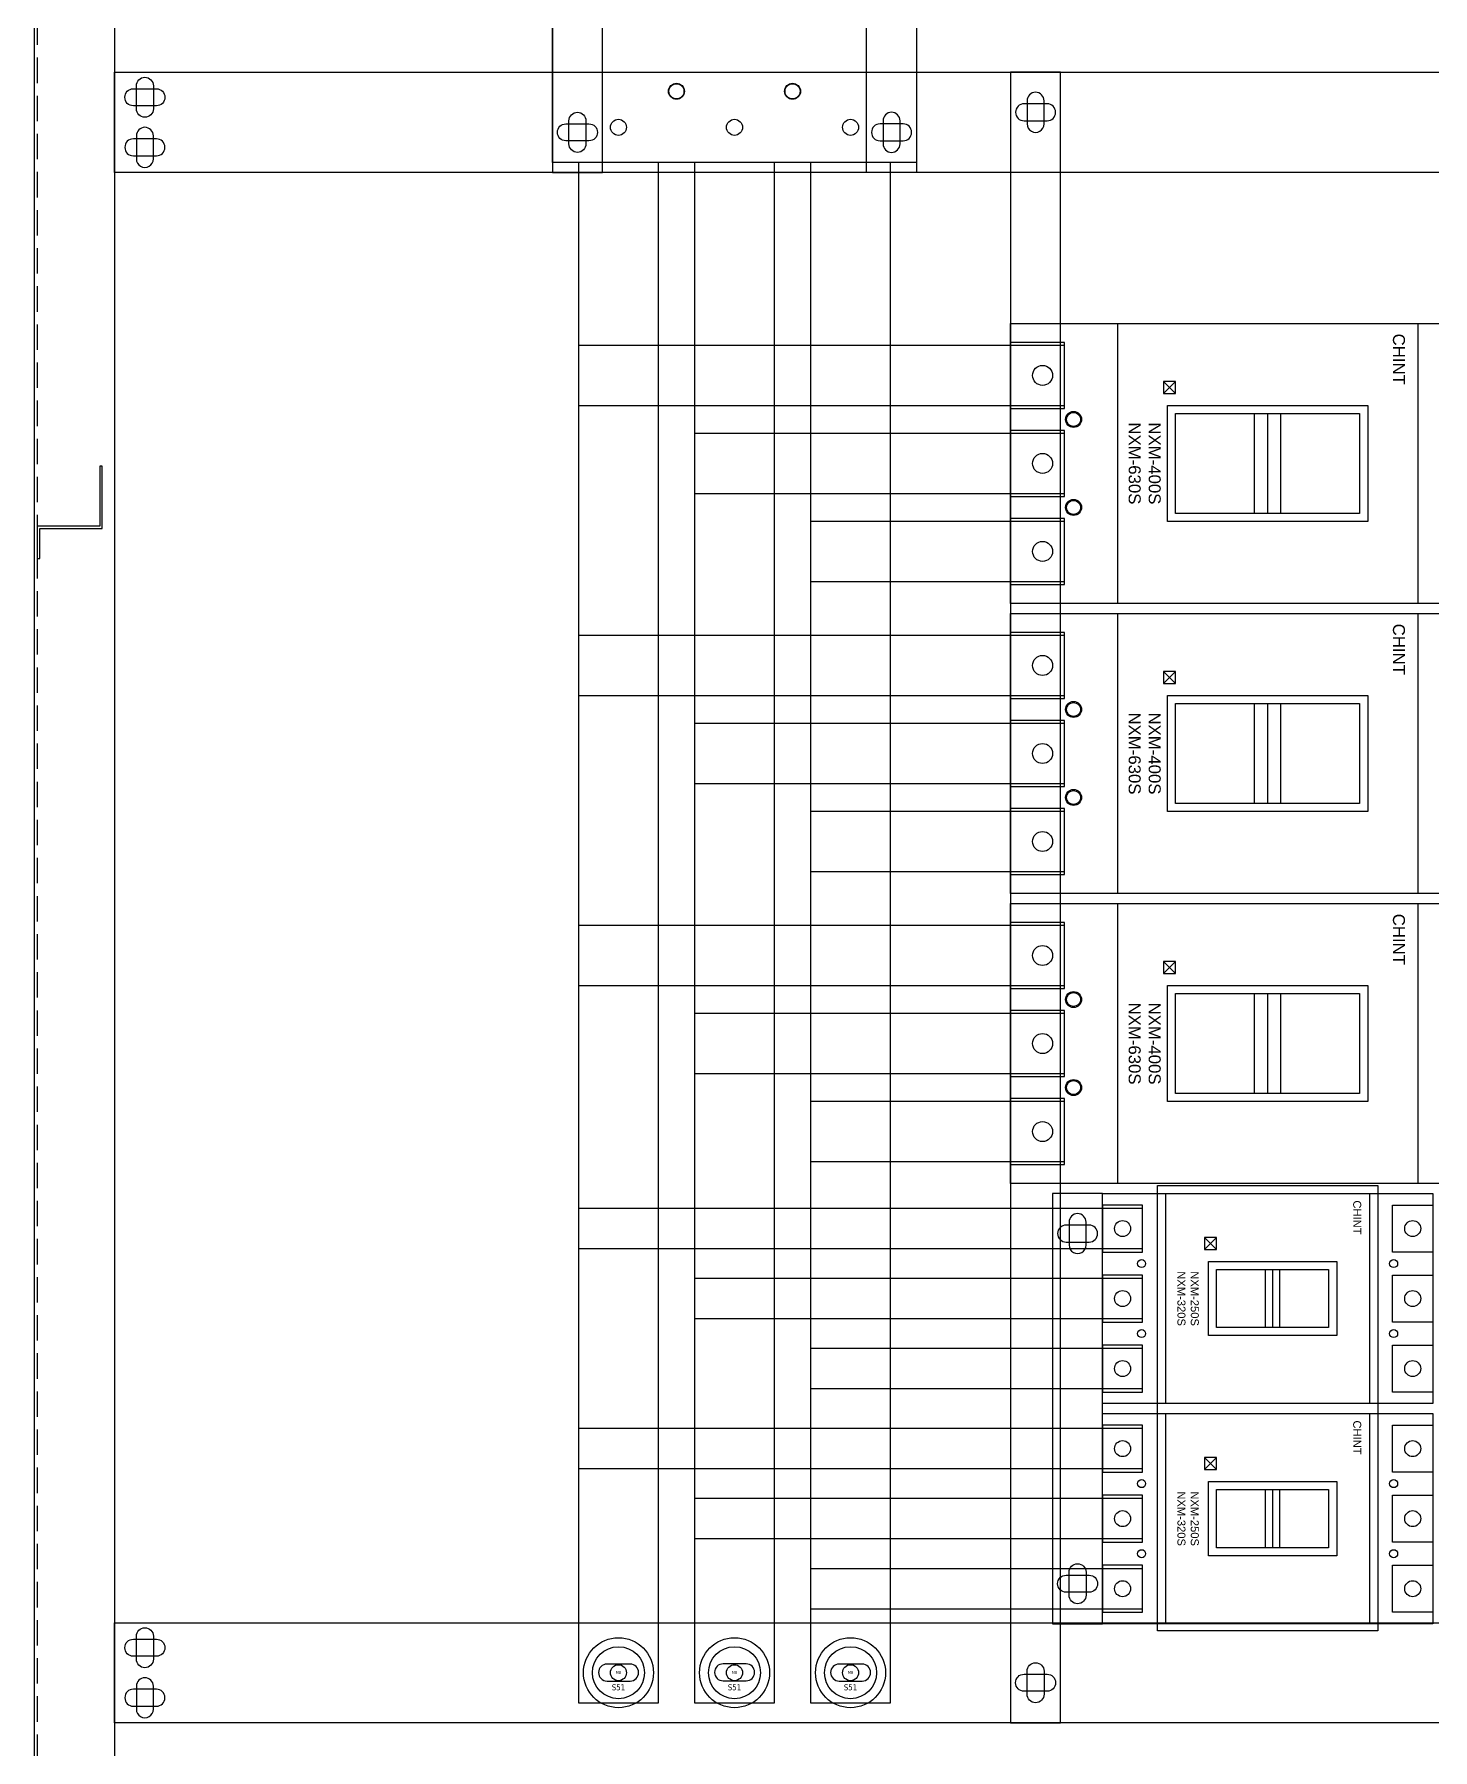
# Model space of a CAD drawing. Header units: millimetres. Extents: x 0 to 5940, y 0 to 4200.
# Drawn here: x 2689 to 3388, y 2404 to 3261 of the extents above; entities that cross this region are included whole.
import ezdxf

# ---------------------------------------------------------------- set-up
doc = ezdxf.new("R2010")
doc.units = ezdxf.units.MM
doc.linetypes.add('HIDDENX2', pattern=[19.05, 12.7, -6.35])
doc.layers.add('CNC', color=7, linetype='Continuous')
doc.styles.add('Arial', font='arial.ttf')

# ---------------------------------------------------------------- blocks, each defined once
blk = doc.blocks.new('A$C294D1861')
at = {"color": 7}
for p, q in [((118, 142), (64, 142)), ((118, 134.5), (64, 134.5)), ((118, 127), (64, 127))]:
    blk.add_line(p, q, dxfattribs=at)
for points in [[(0, 270), (182, 270), (182, 0), (0, 0)], [(64, 182), (118, 182), (118, 87), (64, 87)]]:
    blk.add_lwpolyline(points, close=True, dxfattribs=at)
at = {"color": 1}
for centre in [(33, 252.5), (33, 17.5)]:
    blk.add_circle(centre, 4, dxfattribs=at)
at = {"color": 2}
for centre in [(91, 252.5), (91, 17.5)]:
    blk.add_circle(centre, 4, dxfattribs=at)
at = {"color": 5}
for centre in [(149, 252.5), (149, 17.5)]:
    blk.add_circle(centre, 4, dxfattribs=at)
at = {"color": 7}
for centre in [(62, 234.5), (120, 234.5), (62, 35.5), (120, 35.5)]:
    blk.add_circle(centre, 3.75, dxfattribs=at)
blk = doc.blocks.new('nxm-400-630-1')
at = {"color": 7}
for p, q in [((29465.06, -129525.93), (29605.06, -129525.93)), ((29510.06, -129600.93), (29560.06, -129600.93)), ((29494.06, -129652.93), (29500.06, -129646.93)), ((29500.06, -129652.93), (29494.06, -129646.93)), ((29465.06, -129675.93), (29605.06, -129675.93))]:
    blk.add_line(p, q, dxfattribs=at)
for points in [[(29465.06, -129472.43), (29605.06, -129472.43), (29605.06, -129729.43), (29465.06, -129729.43)], [(29510.06, -129554.93), (29560.06, -129554.93), (29560.06, -129646.93), (29510.06, -129646.93)], [(29510.06, -129594.43), (29560.06, -129594.43), (29560.06, -129607.43), (29510.06, -129607.43)], [(29494.06, -129652.93), (29500.06, -129652.93), (29500.06, -129646.93), (29494.06, -129646.93)]]:
    blk.add_lwpolyline(points, close=True, dxfattribs=at)
at = {"color": 1}
for points in [[(29474.56, -129472.43), (29507.56, -129472.43), (29507.56, -129499.43), (29474.56, -129499.43)], [(29474.56, -129729.43), (29507.56, -129729.43), (29507.56, -129702.43), (29474.56, -129702.43)]]:
    blk.add_lwpolyline(points, close=True, dxfattribs=at)
at = {"color": 2}
for points in [[(29518.56, -129472.43), (29551.56, -129472.43), (29551.56, -129499.43), (29518.56, -129499.43)], [(29518.56, -129729.43), (29551.56, -129729.43), (29551.56, -129702.43), (29518.56, -129702.43)]]:
    blk.add_lwpolyline(points, close=True, dxfattribs=at)
at = {"color": 5}
for points in [[(29562.56, -129472.43), (29595.56, -129472.43), (29595.56, -129499.43), (29562.56, -129499.43)], [(29562.56, -129729.43), (29595.56, -129729.43), (29595.56, -129702.43), (29562.56, -129702.43)]]:
    blk.add_lwpolyline(points, close=True, dxfattribs=at)
at = {"color": 1}
for centre in [(29491.06, -129488.43), (29491.06, -129713.43)]:
    blk.add_circle(centre, 5, dxfattribs=at)
at = {"color": 2}
for centre in [(29535.06, -129488.43), (29535.06, -129713.43)]:
    blk.add_circle(centre, 5, dxfattribs=at)
at = {"color": 5}
for centre in [(29579.06, -129488.43), (29579.06, -129713.43)]:
    blk.add_circle(centre, 5, dxfattribs=at)
at = {"color": 7}
for centre in [(29513.06, -129503.93), (29557.06, -129503.93), (29513.06, -129697.93), (29557.06, -129697.93)]:
    blk.add_circle(centre, 3.5, dxfattribs=at)
at = {"color": 7, "char_height": 6, "width": 25.6029, "attachment_point": 5, "style": 'Arial'}
for s, insert in [('CHINT', (29482.99, -129535.33)), ('NXM-400S\\PNXM-630S', (29535.06, -129662.43))]:
    blk.add_mtext(s, dxfattribs=dict(at, insert=insert))
blk = doc.blocks.new('nxm-250-320-1')
at = {"color": 7}
for p, q in [((29471.43, -129233.43), (29576.43, -129233.43)), ((29509.43, -129281.93), (29538.43, -129281.93)), ((29493.43, -129315.93), (29499.43, -129309.93)), ((29499.43, -129315.93), (29493.43, -129309.93)), ((29471.43, -129335.43), (29576.43, -129335.43))]:
    blk.add_line(p, q, dxfattribs=at)
for points in [[(29471.43, -129201.93), (29576.43, -129201.93), (29576.43, -129366.93), (29471.43, -129366.93)], [(29509.43, -129253.93), (29538.43, -129253.93), (29538.43, -129309.93), (29509.43, -129309.93)], [(29509.43, -129278.43), (29538.43, -129278.43), (29538.43, -129285.43), (29509.43, -129285.43)], [(29493.43, -129315.93), (29499.43, -129315.93), (29499.43, -129309.93), (29493.43, -129309.93)]]:
    blk.add_lwpolyline(points, close=True, dxfattribs=at)
at = {"color": 1}
for points in [[(29477.18, -129201.93), (29500.68, -129201.93), (29500.68, -129221.93), (29477.18, -129221.93)], [(29477.18, -129366.93), (29500.68, -129366.93), (29500.68, -129346.93), (29477.18, -129346.93)]]:
    blk.add_lwpolyline(points, close=True, dxfattribs=at)
at = {"color": 2}
for points in [[(29512.18, -129201.93), (29535.68, -129201.93), (29535.68, -129221.93), (29512.18, -129221.93)], [(29512.18, -129366.93), (29535.68, -129366.93), (29535.68, -129346.93), (29512.18, -129346.93)]]:
    blk.add_lwpolyline(points, close=True, dxfattribs=at)
at = {"color": 5}
for points in [[(29547.18, -129201.93), (29570.68, -129201.93), (29570.68, -129221.93), (29547.18, -129221.93)], [(29547.18, -129366.93), (29570.68, -129366.93), (29570.68, -129346.93), (29547.18, -129346.93)]]:
    blk.add_lwpolyline(points, close=True, dxfattribs=at)
at = {"color": 1}
for centre in [(29488.93, -129211.93), (29488.93, -129356.93)]:
    blk.add_circle(centre, 4, dxfattribs=at)
at = {"color": 2}
for centre in [(29523.93, -129211.93), (29523.93, -129356.93)]:
    blk.add_circle(centre, 4, dxfattribs=at)
at = {"color": 5}
for centre in [(29558.93, -129211.93), (29558.93, -129356.93)]:
    blk.add_circle(centre, 4, dxfattribs=at)
at = {"color": 7}
for centre in [(29506.43, -129221.43), (29541.43, -129221.43), (29506.43, -129347.43), (29541.43, -129347.43)]:
    blk.add_circle(centre, 2, dxfattribs=at)
at = {"color": 7, "char_height": 4, "width": 17.0686, "attachment_point": 5, "style": 'Arial'}
for s, insert in [('CHINT', (29483.38, -129239.69)), ('NXM-250S\\PNXM-320S', (29523.93, -129324.21))]:
    blk.add_mtext(s, dxfattribs=dict(at, insert=insert))
blk = doc.blocks.new('su51-2')
at = {"color": 1}
for radius in [17.5, 13, 4]:
    blk.add_circle((0, -0.09), radius, dxfattribs=at)
at = {"color": 1, "width": 30.0978, "attachment_point": 5}
for s, insert, char_height in [('{\\fTahoma|b0|i0|c0|p34;M8}', (0, 0), 1.5), ('{\\fTahoma|b0|i0|c0|p34;S51}', (0, -7.4), 3)]:
    blk.add_mtext(s, dxfattribs=dict(at, insert=insert, char_height=char_height))
blk = doc.blocks.new('ovan8.5x20')
at = {"layer": 'CNC', "color": 2, "lineweight": -3}
for p, q in [((5.75, 4.25), (-5.75, 4.25)), ((-5.75, -4.25), (5.75, -4.25))]:
    blk.add_line(p, q, dxfattribs=at)
for centre, start, end in [((-5.75, 0), 90, 270), ((5.75, 0), 270, 90)]:
    blk.add_arc(centre, 4.25, start, end, dxfattribs=at)

msp = doc.modelspace()

# ---------------------------------------------------------------- linework, layer by layer
at = {"color": 7}
msp.add_lwpolyline([(3689.36, 3879.72), (2689.36, 3879.72), (2689.36, 2179.72), (3689.36, 2179.72)], close=True, dxfattribs=at)
at = {"color": 7, "linetype": 'HIDDENX2'}
msp.add_lwpolyline([(3687.86, 3878.22), (2690.86, 3878.22), (2690.86, 2181.22), (3687.86, 2181.22)], close=True, dxfattribs=at)
at = {"color": 4}
msp.add_lwpolyline([(3649.36, 3839.72), (2729.36, 3839.72), (2729.36, 2219.72), (3649.36, 2219.72)], close=True, dxfattribs=at)
at = {"color": 8}
for points in [[(2973.36, 3467.22), (2948.36, 3467.22), (2948.36, 3192.22), (2973.36, 3192.22)], [(3105.36, 3467.22), (3130.36, 3467.22), (3130.36, 3192.22), (3105.36, 3192.22)], [(2729.36, 3242.22), (3649.36, 3242.22), (3649.36, 3192.22), (2729.36, 3192.22)], [(3202.36, 3242.22), (3177.36, 3242.22), (3177.36, 2417.22), (3202.36, 2417.22)], [(2722.06, 3045.32), (2722.06, 3015.32), (2690.86, 3015.32), (2690.86, 2999.12), (2692.06, 2999.12), (2692.06, 3014.12), (2723.26, 3014.12), (2723.26, 3045.32)], [(3223.36, 2681.72), (3198.36, 2681.72), (3198.36, 2466.72), (3223.36, 2466.72)], [(2729.36, 2467.22), (3649.36, 2467.22), (3649.36, 2417.22), (2729.36, 2417.22)]]:
    msp.add_lwpolyline(points, close=True, dxfattribs=at)
at = {"color": 1}
for points in [[(3001.36, 3197.22), (2961.36, 3197.22), (2961.36, 2427.22), (3001.36, 2427.22)], [(2961.36, 3105.72), (2961.36, 3075.72), (3204.36, 3075.72), (3204.36, 3105.72)], [(2961.36, 2960.72), (2961.36, 2930.72), (3204.36, 2930.72), (3204.36, 2960.72)], [(2961.36, 2815.72), (2961.36, 2785.72), (3204.36, 2785.72), (3204.36, 2815.72)], [(2961.36, 2654.22), (3243.36, 2654.22), (3243.36, 2674.22), (2961.36, 2674.22)], [(2961.36, 2544.22), (3243.36, 2544.22), (3243.36, 2564.22), (2961.36, 2564.22)]]:
    msp.add_lwpolyline(points, close=True, dxfattribs=at)
at = {"color": 2}
for points in [[(3059.36, 3197.22), (3019.36, 3197.22), (3019.36, 2427.22), (3059.36, 2427.22)], [(3255.86, 3075.72), (3355.86, 3075.72), (3355.86, 3017.72), (3255.86, 3017.72)], [(3019.36, 3061.72), (3019.36, 3031.72), (3204.36, 3031.72), (3204.36, 3061.72)], [(3255.86, 2930.72), (3355.86, 2930.72), (3355.86, 2872.72), (3255.86, 2872.72)], [(3019.36, 2916.72), (3019.36, 2886.72), (3204.36, 2886.72), (3204.36, 2916.72)], [(3255.86, 2785.72), (3355.86, 2785.72), (3355.86, 2727.72), (3255.86, 2727.72)], [(3019.36, 2771.72), (3019.36, 2741.72), (3204.36, 2741.72), (3204.36, 2771.72)], [(3250.86, 2685.72), (3360.86, 2685.72), (3360.86, 2463.22), (3250.86, 2463.22)], [(3276.36, 2647.72), (3340.36, 2647.72), (3340.36, 2610.72), (3276.36, 2610.72)], [(3019.36, 2619.22), (3243.36, 2619.22), (3243.36, 2639.22), (3019.36, 2639.22)], [(3276.36, 2537.72), (3340.36, 2537.72), (3340.36, 2500.72), (3276.36, 2500.72)], [(3019.36, 2509.22), (3243.36, 2509.22), (3243.36, 2529.22), (3019.36, 2529.22)]]:
    msp.add_lwpolyline(points, close=True, dxfattribs=at)
at = {"color": 5}
for points in [[(3117.36, 3197.22), (3077.36, 3197.22), (3077.36, 2427.22), (3117.36, 2427.22)], [(3077.36, 3017.72), (3077.36, 2987.72), (3204.36, 2987.72), (3204.36, 3017.72)], [(3077.36, 2872.72), (3077.36, 2842.72), (3204.36, 2842.72), (3204.36, 2872.72)], [(3077.36, 2727.72), (3077.36, 2697.72), (3204.36, 2697.72), (3204.36, 2727.72)], [(3077.36, 2584.22), (3243.36, 2584.22), (3243.36, 2604.22), (3077.36, 2604.22)], [(3077.36, 2474.22), (3243.36, 2474.22), (3243.36, 2494.22), (3077.36, 2494.22)]]:
    msp.add_lwpolyline(points, close=True, dxfattribs=at)
at = {"color": 2}
for centre in [(3010.36, 3232.72), (3068.36, 3232.72), (3208.86, 3068.72), (3208.86, 3024.72), (3208.86, 2923.72), (3208.86, 2879.72), (3208.86, 2778.72), (3208.86, 2734.72)]:
    msp.add_circle(centre, 4, dxfattribs=at)

# ---------------------------------------------------------------- block references
at = {"color": 7}
msp.add_blockref('A$C294D1861', (2948.36, 3197.22), dxfattribs=at)
at = {"color": 7, "rotation": 270}
for name, p in [('nxm-400-630-1', (132906.78, 32581.78)), ('nxm-400-630-1', (132906.78, 32436.78)), ('nxm-400-630-1', (132906.78, 32291.78)), ('nxm-250-320-1', (132590.28, 32153.15)), ('nxm-250-320-1', (132590.28, 32043.15))]:
    msp.add_blockref(name, p, dxfattribs=at)
at = {"color": 2}
for p in [(2981.36, 2442.31), (3039.36, 2442.31), (3097.36, 2442.31)]:
    msp.add_blockref('su51-2', p, dxfattribs=at)
at = {"layer": 'CNC', "lineweight": -3, "xscale": -1}
for p, rotation in [((2744.61, 3229.72), 180), ((2744.61, 3229.72), 270), ((2960.86, 3212.22), 180), ((2960.86, 3212.22), 270), ((3210.86, 2486.72), 270), ((3210.86, 2486.72), 180), ((2744.61, 2454.72), 270), ((2744.61, 2454.72), 180), ((3189.86, 2437.22), 270), ((3189.86, 2437.22), 180)]:
    msp.add_blockref('ovan8.5x20', p, dxfattribs=dict(at, rotation=rotation))
at = {"layer": 'CNC', "lineweight": -3}
for p in [(3189.86, 3222.22), (2744.61, 3204.72), (3210.86, 2661.72), (2981.39, 2442.31), (3039.39, 2442.4), (3097.39, 2442.31), (2744.61, 2429.72)]:
    msp.add_blockref('ovan8.5x20', p, dxfattribs=at)
for p, rotation in [((3189.86, 3222.22), 270), ((3117.86, 3212.22), 180), ((3117.86, 3212.22), 90), ((2744.61, 3204.72), 270), ((3210.86, 2661.72), 270), ((2744.61, 2429.72), 270)]:
    msp.add_blockref('ovan8.5x20', p, dxfattribs=dict(at, rotation=rotation))

doc.saveas('drawing.dxf')
